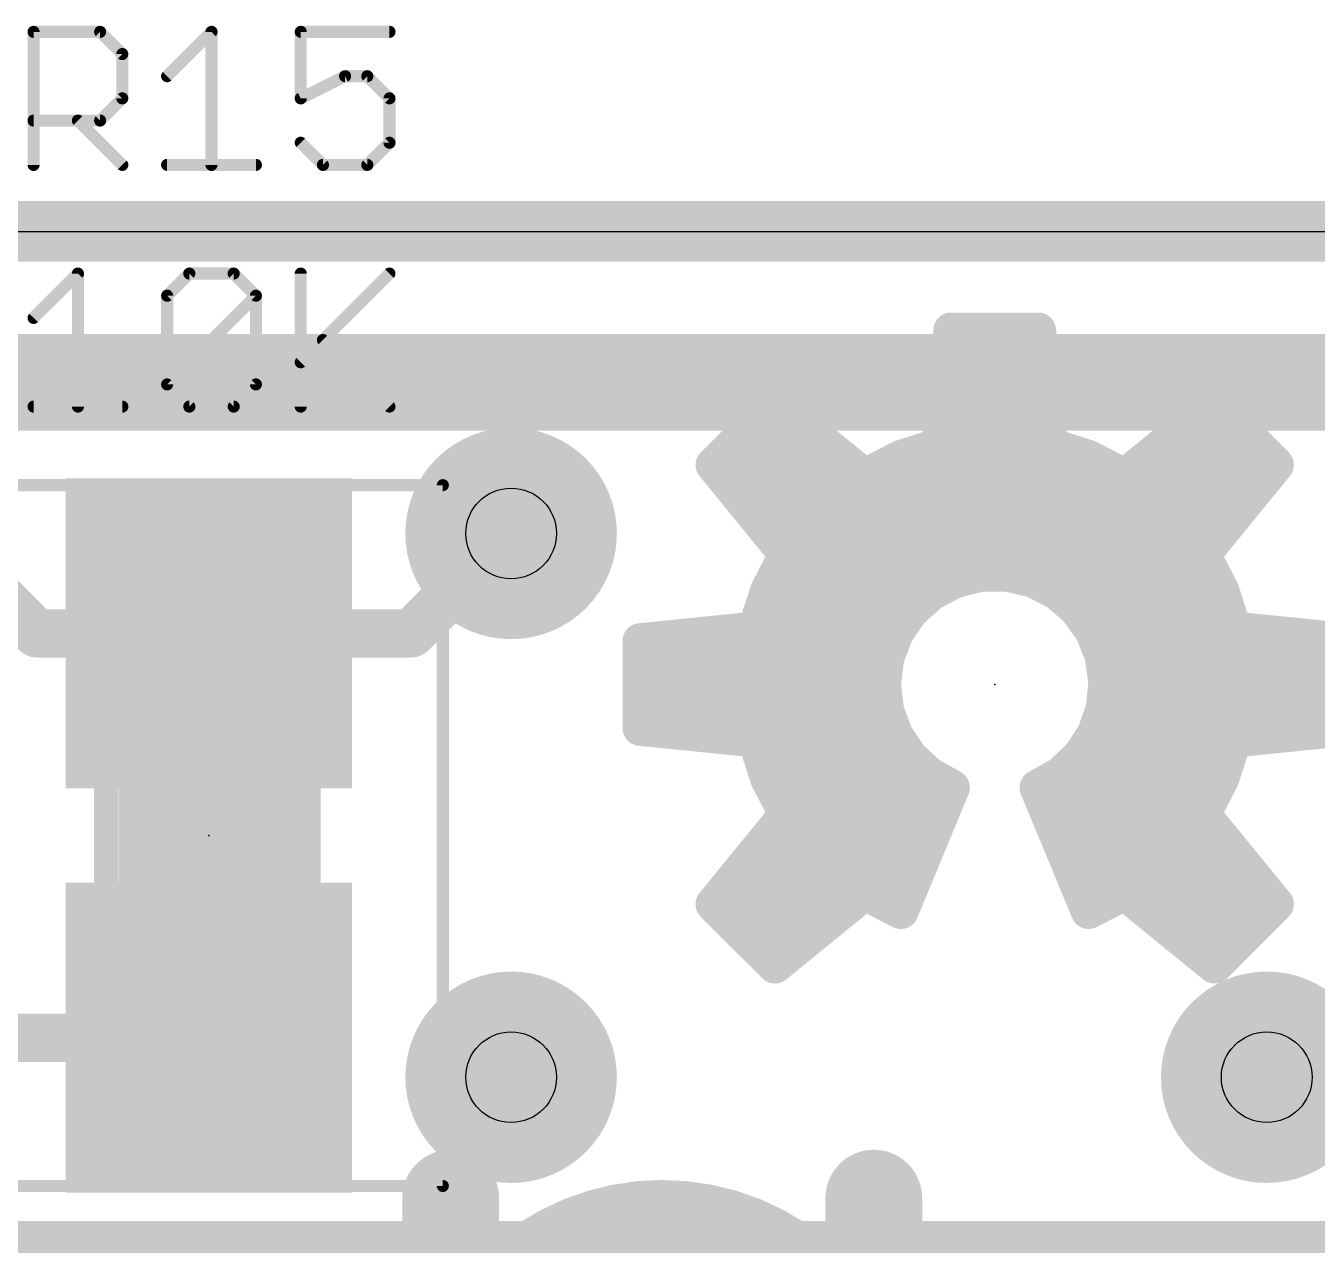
# Model space of a CAD drawing. Extents: x -25 to 82, y -12 to 21.
# Drawn here: x 24 to 29.42, y 16.06 to 21.18 of the extents above; entities that cross this region are included whole.
import ezdxf

# ---------------------------------------------------------------- set-up
doc = ezdxf.new("R2010")
doc.units = 0
for name, color, linetype in [('1', 12, 'CONTINUOUS'), ('16', 132, 'CONTINUOUS'), ('18', 110, 'CONTINUOUS'), ('20', 53, 'CONTINUOUS'), ('21', 53, 'CONTINUOUS'), ('23', 53, 'CONTINUOUS'), ('25', 253, 'CONTINUOUS'), ('27', 253, 'CONTINUOUS'), ('29', 253, 'CONTINUOUS'), ('31', 253, 'CONTINUOUS'), ('35', 253, 'CONTINUOUS'), ('39', 12, 'CONTINUOUS'), ('44', 253, 'CONTINUOUS'), ('51', 53, 'CONTINUOUS')]:
    doc.layers.add(name, color=color, linetype=linetype)

# ---------------------------------------------------------------- blocks, each defined once
blk = doc.blocks.new('RECT')
blk.add_solid([(-0.5, -0.5), (0.5, -0.5), (-0.5, 0.5), (0.5, 0.5)])
blk = doc.blocks.new('ROUNDV')
at = {"const_width": 0.5}
blk.add_lwpolyline([(0, -0.25, 1), (0, 0.25, 1), (0, -0.25)], format="xyb", dxfattribs=at)

msp = doc.modelspace()

# ---------------------------------------------------------------- linework, layer by layer
at = {"layer": '1'}
for points, const_width in [([(0, 20.32), (48.26, 20.32)], 0.254), ([(24.042, 18.63), (23.495, 19.177)], 0.2032), ([(25.615, 18.63), (26.035, 19.05)], 0.2032), ([(24.765, 18.63), (24.042, 18.63)], 0.2032), ([(24.765, 18.63), (25.615, 18.63)], 0.2032), ([(24.765, 16.93), (23.71, 16.93)], 0.2032), ([(25.781, 13.208), (25.781, 16.256)], 0.4064), ([(27.559, 13.208), (27.559, 16.256)], 0.4064), ([(26.67, 13.081), (26.67, 15.24)], 2.1844)]:
    msp.add_lwpolyline(points, dxfattribs=dict(at, const_width=const_width))
for points, const_width in [([(26.0709, 19.0141, 1), (25.9991, 19.0859)], 0.1016), ([(24.042, 18.6808, 1), (24.042, 18.5792)], 0.1016), ([(24.765, 18.6808, 1), (24.765, 18.5792)], 0.1016), ([(24.765, 18.5792, 1), (24.765, 18.6808)], 0.1016), ([(25.615, 18.5792, 1), (25.615, 18.6808)], 0.1016), ([(24.0061, 18.5941, 1), (24.0779, 18.6659)], 0.1016), ([(25.5791, 18.6659, 1), (25.6509, 18.5941)], 0.1016), ([(24.765, 16.8792, 1), (24.765, 16.9808)], 0.1016), ([(25.8826, 16.256, 1), (25.6794, 16.256)], 0.2032), ([(27.6606, 16.256, 1), (27.4574, 16.256)], 0.2032), ([(27.2161, 15.24, 1), (26.1239, 15.24)], 1.0922)]:
    msp.add_lwpolyline(points, format="xyb", dxfattribs=dict(at, const_width=const_width))
at = {"layer": '16'}
for points, const_width in [([(0, 20.32), (48.26, 20.32)], 0.254), ([(26.035, 19.685), (2.54, 19.685)], 0.4064), ([(26.035, 19.685), (38.354, 19.685)], 0.4064), ([(26.035, 19.05), (26.035, 19.685)], 0.2032)]:
    msp.add_lwpolyline(points, dxfattribs=dict(at, const_width=const_width))
for points, const_width in [([(26.035, 19.7866, 1), (26.035, 19.5834)], 0.2032), ([(26.035, 19.5834, 1), (26.035, 19.7866)], 0.2032), ([(26.0858, 19.685, 1), (25.9842, 19.685)], 0.1016), ([(25.9842, 19.05, 1), (26.0858, 19.05)], 0.1016)]:
    msp.add_lwpolyline(points, format="xyb", dxfattribs=dict(at, const_width=const_width))
at = {"layer": '20'}
msp.add_line((0, 20.32), (48.26, 20.32), dxfattribs=at)
at = {"layer": '21'}
for points, const_width in [([(48.26, 20.32), (0, 20.32)], 0.254), ([(27.8842, 19.9038), (27.835, 19.4199)], 0.15), ([(28.2498, 19.9038), (27.8842, 19.9038)], 0.15), ([(28.299, 19.4199), (28.2498, 19.9038)], 0.15), ([(27.8736, 19.8), (28.2604, 19.8)], 0.15), ([(27.8584, 19.65), (28.2756, 19.65)], 0.15), ([(27.1435, 19.597), (26.885, 19.3385)], 0.15), ([(27.5205, 19.2896), (27.1435, 19.597)], 0.15), ([(28.9905, 19.597), (28.6135, 19.2896)], 0.15), ([(29.249, 19.3385), (28.9905, 19.597)], 0.15), ([(27.0465, 19.5), (27.2625, 19.5)], 0.15), ([(27.8431, 19.5), (28.2909, 19.5)], 0.15), ([(28.8715, 19.5), (29.0875, 19.5)], 0.15), ([(27.835, 19.4199), (27.6723, 19.3678)], 0.15), ([(28.4617, 19.3678), (28.299, 19.4199)], 0.15), ([(27.6723, 19.3678), (27.5205, 19.2896)], 0.15), ([(28.6135, 19.2896), (28.4617, 19.3678)], 0.15), ([(26.885, 19.3385), (27.1924, 18.9615)], 0.15), ([(26.8965, 19.35), (27.4464, 19.35)], 0.15), ([(27.6378, 19.35), (28.4962, 19.35)], 0.15), ([(28.6876, 19.35), (29.2375, 19.35)], 0.15), ([(28.9416, 18.9615), (29.249, 19.3385)], 0.15), ([(26.9979, 19.2), (29.1361, 19.2)], 0.15), ([(27.1202, 19.05), (29.0138, 19.05)], 0.15), ([(27.1924, 18.9615), (27.1142, 18.8097)], 0.15), ([(29.0198, 18.8097), (28.9416, 18.9615)], 0.15), ([(27.1607, 18.9), (28.9733, 18.9)], 0.15), ([(27.8971, 18.8518), (28.0058, 18.8796)], 0.15), ([(28.0058, 18.8796), (28.118, 18.8808)], 0.15), ([(28.118, 18.8808), (28.2272, 18.8554)], 0.15), ([(27.1142, 18.8097), (27.0621, 18.647)], 0.15), ([(27.7981, 18.7989), (27.8971, 18.8518)], 0.15), ([(28.2272, 18.8554), (28.3273, 18.8046)], 0.15), ([(29.0719, 18.647), (29.0198, 18.8097)], 0.15), ([(27.7146, 18.724), (27.7981, 18.7989)], 0.15), ([(28.3273, 18.8046), (28.4125, 18.7316)], 0.15), ([(27.0951, 18.75), (27.7436, 18.75)], 0.15), ([(27.6512, 18.6314), (27.7146, 18.724)], 0.15), ([(28.391, 18.75), (29.0389, 18.75)], 0.15), ([(28.4125, 18.7316), (28.4779, 18.6404)], 0.15), ([(27.0621, 18.647), (26.5782, 18.5978)], 0.15), ([(29.5558, 18.5978), (29.0719, 18.647)], 0.15), ([(26.5782, 18.5978), (26.5782, 18.2322)], 0.15), ([(26.5998, 18.6), (27.6394, 18.6)], 0.15), ([(27.6117, 18.5264), (27.6512, 18.6314)], 0.15), ([(28.4779, 18.6404), (28.5197, 18.5363)], 0.15), ([(28.4941, 18.6), (29.5342, 18.6)], 0.15), ([(27.5982, 18.415), (27.6117, 18.5264)], 0.15), ([(28.5197, 18.5363), (28.5355, 18.4252)], 0.15), ([(26.5782, 18.45), (27.6024, 18.45)], 0.15), ([(28.532, 18.45), (29.5558, 18.45)], 0.15), ([(27.6111, 18.3056), (27.5982, 18.415)], 0.15), ([(28.5355, 18.4252), (28.5246, 18.3135)], 0.15), ([(26.5782, 18.3), (27.6132, 18.3)], 0.15), ([(27.6493, 18.2022), (27.6111, 18.3056)], 0.15), ([(28.5246, 18.3135), (28.4873, 18.2077)], 0.15), ([(28.5198, 18.3), (29.5558, 18.3)], 0.15), ([(26.5782, 18.2322), (27.0621, 18.183)], 0.15), ([(29.0719, 18.183), (29.5558, 18.2322)], 0.15), ([(27.0621, 18.183), (27.1142, 18.0203)], 0.15), ([(27.7105, 18.1105), (27.6493, 18.2022)], 0.15), ([(28.4873, 18.2077), (28.426, 18.1137)], 0.15), ([(29.0198, 18.0203), (29.0719, 18.183)], 0.15), ([(27.0727, 18.15), (27.6841, 18.15)], 0.15), ([(27.7914, 18.0357), (27.7105, 18.1105)], 0.15), ([(28.426, 18.1137), (28.3442, 18.037)], 0.15), ([(28.4497, 18.15), (29.0613, 18.15)], 0.15), ([(27.1142, 18.0203), (27.1924, 17.8685)], 0.15), ([(27.1247, 18), (27.8553, 18)], 0.15), ([(27.8876, 17.9819), (27.7914, 18.0357)], 0.15), ([(28.3442, 18.037), (28.2464, 17.9819)], 0.15), ([(28.2785, 18), (29.0093, 18)], 0.15), ([(28.9416, 17.8685), (29.0198, 18.0203)], 0.15), ([(27.6723, 17.4622), (27.8876, 17.9819)], 0.15), ([(28.2464, 17.9819), (28.4617, 17.4622)], 0.15), ([(27.1924, 17.8685), (26.885, 17.4915)], 0.15), ([(27.1773, 17.85), (27.833, 17.85)], 0.15), ([(28.301, 17.85), (28.9567, 17.85)], 0.15), ([(29.249, 17.4915), (28.9416, 17.8685)], 0.15), ([(27.055, 17.7), (27.7708, 17.7)], 0.15), ([(28.3632, 17.7), (29.079, 17.7)], 0.15), ([(26.9327, 17.55), (27.7087, 17.55)], 0.15), ([(27.1435, 17.233), (27.5205, 17.5404)], 0.15), ([(27.5205, 17.5404), (27.6723, 17.4622)], 0.15), ([(28.4253, 17.55), (29.2013, 17.55)], 0.15), ([(28.4617, 17.4622), (28.6135, 17.5404)], 0.15), ([(28.6135, 17.5404), (28.9905, 17.233)], 0.15), ([(26.885, 17.4915), (27.1435, 17.233)], 0.15), ([(28.9905, 17.233), (29.249, 17.4915)], 0.15), ([(26.9765, 17.4), (27.3483, 17.4)], 0.15), ([(28.7857, 17.4), (29.1575, 17.4)], 0.15), ([(27.1265, 17.25), (27.1643, 17.25)], 0.15), ([(28.9697, 17.25), (29.0075, 17.25)], 0.15)]:
    msp.add_lwpolyline(points, dxfattribs=dict(at, const_width=const_width))
at = {"layer": '21', "const_width": 0.075}
for points in [[(27.8842, 19.9413, 1), (27.8842, 19.8663)], [(27.9215, 19.9, 1), (27.8469, 19.9076)], [(28.2871, 19.9076, 1), (28.2125, 19.9)], [(28.2498, 19.8663, 1), (28.2498, 19.9413)], [(27.8736, 19.8375, 1), (27.8736, 19.7625)], [(28.2604, 19.7625, 1), (28.2604, 19.8375)], [(27.8584, 19.6875, 1), (27.8584, 19.6125)], [(28.2756, 19.6125, 1), (28.2756, 19.6875)], [(27.1672, 19.6261, 1), (27.1198, 19.5679)], [(27.17, 19.5705, 1), (27.117, 19.6235)], [(29.017, 19.6235, 1), (28.964, 19.5705)], [(29.0142, 19.5679, 1), (28.9668, 19.6261)], [(27.0465, 19.5375, 1), (27.0465, 19.4625)], [(27.2625, 19.4625, 1), (27.2625, 19.5375)], [(27.8431, 19.5375, 1), (27.8431, 19.4625)], [(28.2909, 19.4625, 1), (28.2909, 19.5375)], [(28.8715, 19.5375, 1), (28.8715, 19.4625)], [(29.0875, 19.4625, 1), (29.0875, 19.5375)], [(27.8464, 19.3842, 1), (27.8236, 19.4556)], [(28.3104, 19.4556, 1), (28.2876, 19.3842)], [(27.6609, 19.4035, 1), (27.6838, 19.3321)], [(27.6895, 19.3345, 1), (27.6552, 19.4012)], [(27.7977, 19.4237, 1), (27.8723, 19.4161)], [(28.2617, 19.4161, 1), (28.3363, 19.4237)], [(28.4788, 19.4012, 1), (28.4445, 19.3345)], [(28.4502, 19.3321, 1), (28.4731, 19.4035)], [(26.9141, 19.3622, 1), (26.8559, 19.3148)], [(26.8585, 19.365, 1), (26.9115, 19.312)], [(26.8965, 19.3875, 1), (26.8965, 19.3125)], [(27.4464, 19.3125, 1), (27.4464, 19.3875)], [(27.6378, 19.3875, 1), (27.6378, 19.3125)], [(28.4962, 19.3125, 1), (28.4962, 19.3875)], [(28.6876, 19.3875, 1), (28.6876, 19.3125)], [(29.2781, 19.3148, 1), (29.2199, 19.3622)], [(29.2225, 19.312, 1), (29.2755, 19.365)], [(29.2375, 19.3125, 1), (29.2375, 19.3875)], [(27.5033, 19.3229, 1), (27.5377, 19.2563)], [(27.4968, 19.2605, 1), (27.5442, 19.3187)], [(28.5898, 19.3187, 1), (28.6372, 19.2605)], [(28.5963, 19.2563, 1), (28.6307, 19.3229)], [(26.9979, 19.2375, 1), (26.9979, 19.1625)], [(29.1361, 19.1625, 1), (29.1361, 19.2375)], [(27.1202, 19.0875, 1), (27.1202, 19.0125)], [(29.0138, 19.0125, 1), (29.0138, 19.0875)], [(27.2257, 18.9443, 1), (27.1591, 18.9787)], [(27.1633, 18.9378, 1), (27.2215, 18.9852)], [(28.9749, 18.9787, 1), (28.9083, 18.9443)], [(28.9125, 18.9852, 1), (28.9707, 18.9378)], [(27.1607, 18.9375, 1), (27.1607, 18.8625)], [(28.0054, 18.9171, 1), (28.0062, 18.8421)], [(28.0151, 18.8433, 1), (27.9965, 18.9159)], [(28.1265, 18.9174, 1), (28.1095, 18.8443)], [(28.1184, 18.8433, 1), (28.1176, 18.9183)], [(28.9733, 18.8625, 1), (28.9733, 18.9375)], [(27.1499, 18.7982, 1), (27.0785, 18.8211)], [(27.8878, 18.8881, 1), (27.9064, 18.8154)], [(27.9148, 18.8187, 1), (27.8794, 18.8848)], [(28.2442, 18.8888, 1), (28.2103, 18.8219)], [(28.2187, 18.8188, 1), (28.2358, 18.8919)], [(29.0555, 18.8211, 1), (28.9841, 18.7982)], [(27.0808, 18.8268, 1), (27.1475, 18.7925)], [(27.7804, 18.832, 1), (27.8158, 18.7658)], [(27.8231, 18.771, 1), (27.7731, 18.8268)], [(28.3517, 18.8331, 1), (28.3029, 18.7762)], [(28.3104, 18.7712, 1), (28.3443, 18.8381)], [(28.9865, 18.7925, 1), (29.0532, 18.8268)], [(27.0951, 18.7875, 1), (27.0951, 18.7125)], [(27.6895, 18.7519, 1), (27.7396, 18.6961)], [(27.7455, 18.7028, 1), (27.6836, 18.7452)], [(27.7436, 18.7125, 1), (27.7436, 18.7875)], [(28.391, 18.7875, 1), (28.391, 18.7125)], [(28.443, 18.7534, 1), (28.382, 18.7097)], [(28.3881, 18.7031, 1), (28.4369, 18.76)], [(29.0389, 18.7125, 1), (29.0389, 18.7875)], [(27.0659, 18.6097, 1), (27.0583, 18.6843)], [(29.0757, 18.6843, 1), (29.0681, 18.6097)], [(26.6157, 18.5978, 1), (26.5407, 18.5978)], [(26.5744, 18.6351, 1), (26.582, 18.5605)], [(26.5998, 18.6375, 1), (26.5998, 18.5625)], [(27.0264, 18.6584, 1), (27.0978, 18.6356)], [(27.6202, 18.6526, 1), (27.6821, 18.6102)], [(27.6863, 18.6182, 1), (27.6161, 18.6446)], [(27.6394, 18.5625, 1), (27.6394, 18.6375)], [(28.5126, 18.6544, 1), (28.4431, 18.6264)], [(28.4474, 18.6185, 1), (28.5083, 18.6622)], [(28.4941, 18.6375, 1), (28.4941, 18.5625)], [(29.0362, 18.6356, 1), (29.1076, 18.6584)], [(27.5766, 18.5396, 1), (27.6467, 18.5132)], [(27.6489, 18.5219, 1), (27.5744, 18.5309)], [(28.5568, 18.5416, 1), (28.4825, 18.531)], [(28.4849, 18.5223, 1), (28.5545, 18.5502)], [(26.5782, 18.4875, 1), (26.5782, 18.4125)], [(27.6024, 18.4125, 1), (27.6024, 18.4875)], [(28.532, 18.4875, 1), (28.532, 18.4125)], [(27.6354, 18.4194, 1), (27.561, 18.4106)], [(27.561, 18.4195, 1), (27.6354, 18.4105)], [(28.5729, 18.4215, 1), (28.4982, 18.4288)], [(28.4984, 18.4199, 1), (28.5727, 18.4305)], [(26.5782, 18.3375, 1), (26.5782, 18.2625)], [(27.6463, 18.3185, 1), (27.576, 18.2926)], [(27.5739, 18.3012, 1), (27.6484, 18.31)], [(27.6132, 18.2625, 1), (27.6132, 18.3375)], [(28.5198, 18.3375, 1), (28.5198, 18.2625)], [(28.4872, 18.3172, 1), (28.5619, 18.3098)], [(28.5599, 18.3011, 1), (28.4892, 18.326)], [(26.582, 18.2695, 1), (26.5744, 18.1949)], [(26.5407, 18.2322, 1), (26.6157, 18.2322)], [(27.0978, 18.1944, 1), (27.0264, 18.1716)], [(27.0583, 18.1457, 1), (27.0659, 18.2203)], [(27.6805, 18.223, 1), (27.6181, 18.1813)], [(27.6141, 18.1892, 1), (27.6845, 18.2151)], [(28.452, 18.2201, 1), (28.5227, 18.1952)], [(28.5188, 18.1872, 1), (28.4559, 18.2281)], [(29.0681, 18.2203, 1), (29.0757, 18.1457)], [(29.1076, 18.1716, 1), (29.0362, 18.1944)], [(27.0727, 18.1875, 1), (27.0727, 18.1125)], [(27.736, 18.1381, 1), (27.6851, 18.083)], [(27.6841, 18.1125, 1), (27.6841, 18.1875)], [(28.4517, 18.0863, 1), (28.4004, 18.141)], [(28.4497, 18.1875, 1), (28.4497, 18.1125)], [(29.0613, 18.1125, 1), (29.0613, 18.1875)], [(27.6793, 18.0897, 1), (27.7417, 18.1314)], [(28.3946, 18.1342, 1), (28.4575, 18.0932)], [(27.1475, 18.0375, 1), (27.0808, 18.0032)], [(27.0785, 18.0089, 1), (27.1499, 18.0318)], [(27.1247, 18.0375, 1), (27.1247, 17.9625)], [(27.8098, 18.0685, 1), (27.7731, 18.003)], [(27.766, 18.0082, 1), (27.8169, 18.0633)], [(27.8553, 17.9625, 1), (27.8553, 18.0375)], [(28.2785, 18.0375, 1), (28.2785, 17.9625)], [(28.3185, 18.0643, 1), (28.3698, 18.0096)], [(28.3626, 18.0043, 1), (28.3258, 18.0696)], [(28.9841, 18.0318, 1), (29.0555, 18.0089)], [(29.0532, 18.0032, 1), (28.9865, 18.0375)], [(29.0093, 17.9625, 1), (29.0093, 18.0375)], [(27.9222, 17.9675, 1), (27.853, 17.9963)], [(27.8693, 17.9492, 1), (27.9059, 18.0146)], [(28.281, 17.9963, 1), (28.2118, 17.9675)], [(28.228, 18.0146, 1), (28.2648, 17.9492)], [(27.1773, 17.8875, 1), (27.1773, 17.8125)], [(27.1591, 17.8513, 1), (27.2257, 17.8857)], [(27.2215, 17.8448, 1), (27.1633, 17.8922)], [(27.833, 17.8125, 1), (27.833, 17.8875)], [(28.301, 17.8875, 1), (28.301, 17.8125)], [(28.9707, 17.8922, 1), (28.9125, 17.8448)], [(28.9083, 17.8857, 1), (28.9749, 17.8513)], [(28.9567, 17.8125, 1), (28.9567, 17.8875)], [(27.055, 17.7375, 1), (27.055, 17.6625)], [(27.7708, 17.6625, 1), (27.7708, 17.7375)], [(28.3632, 17.7375, 1), (28.3632, 17.6625)], [(29.079, 17.6625, 1), (29.079, 17.7375)], [(26.9327, 17.5875, 1), (26.9327, 17.5125)], [(27.5377, 17.5737, 1), (27.5033, 17.5071)], [(27.5442, 17.5113, 1), (27.4968, 17.5695)], [(27.7087, 17.5125, 1), (27.7087, 17.5875)], [(28.4253, 17.5875, 1), (28.4253, 17.5125)], [(28.6372, 17.5695, 1), (28.5898, 17.5113)], [(28.6307, 17.5071, 1), (28.5963, 17.5737)], [(29.2013, 17.5125, 1), (29.2013, 17.5875)], [(26.9115, 17.518, 1), (26.8585, 17.465)], [(26.8559, 17.5152, 1), (26.9141, 17.4678)], [(27.6551, 17.4289, 1), (27.6895, 17.4955)], [(28.4445, 17.4955, 1), (28.4789, 17.4289)], [(29.2199, 17.4678, 1), (29.2781, 17.5152)], [(29.2755, 17.465, 1), (29.2225, 17.518)], [(26.9765, 17.4375, 1), (26.9765, 17.3625)], [(27.3483, 17.3625, 1), (27.3483, 17.4375)], [(27.6377, 17.4766, 1), (27.7069, 17.4478)], [(28.4271, 17.4478, 1), (28.4963, 17.4766)], [(28.7857, 17.4375, 1), (28.7857, 17.3625)], [(29.1575, 17.3625, 1), (29.1575, 17.4375)], [(27.1265, 17.2875, 1), (27.1265, 17.2125)], [(27.1643, 17.2125, 1), (27.1643, 17.2875)], [(28.9697, 17.2875, 1), (28.9697, 17.2125)], [(29.0075, 17.2125, 1), (29.0075, 17.2875)], [(27.1198, 17.2621, 1), (27.1672, 17.2039)], [(27.117, 17.2065, 1), (27.17, 17.2595)], [(28.964, 17.2595, 1), (29.017, 17.2065)], [(28.9668, 17.2039, 1), (29.0142, 17.2621)]]:
    msp.add_lwpolyline(points, format="xyb", dxfattribs=at)
at = {"layer": '23'}
for p in [(28.067, 18.415), (24.765, 17.78)]:
    msp.add_point(p, dxfattribs=at)
at = {"layer": '25', "const_width": 0.0508}
for points in [[(24.0284, 20.5994), (24.0284, 21.1587)], [(24.0284, 21.1587), (24.308, 21.1587)], [(24.308, 21.1587), (24.4013, 21.0655)], [(24.5897, 20.9723), (24.7761, 21.1587)], [(24.7761, 21.1587), (24.7761, 20.5994)], [(25.5239, 21.1587), (25.151, 21.1587)], [(25.151, 21.1587), (25.151, 20.879)], [(24.4013, 21.0655), (24.4013, 20.879)], [(25.151, 20.879), (25.3374, 20.9723)], [(25.3374, 20.9723), (25.4307, 20.9723)], [(25.4307, 20.9723), (25.5239, 20.879)], [(24.4013, 20.879), (24.308, 20.7858)], [(25.5239, 20.879), (25.5239, 20.6926)], [(24.308, 20.7858), (24.0284, 20.7858)], [(24.2148, 20.7858), (24.4013, 20.5994)], [(25.2442, 20.5994), (25.151, 20.6926)], [(25.5239, 20.6926), (25.4307, 20.5994)], [(24.5897, 20.5994), (24.9626, 20.5994)], [(25.4307, 20.5994), (25.2442, 20.5994)]]:
    msp.add_lwpolyline(points, dxfattribs=at)
at = {"layer": '25', "const_width": 0.0254}
for points in [[(24.0411, 21.1587, 1), (24.0157, 21.1587)], [(24.0284, 21.1714, 1), (24.0284, 21.146)], [(24.317, 21.1677, 1), (24.2991, 21.1497)], [(24.308, 21.146, 1), (24.308, 21.1714)], [(24.7888, 21.1587, 1), (24.7634, 21.1587)], [(24.7851, 21.1497, 1), (24.7672, 21.1677)], [(25.151, 21.1714, 1), (25.151, 21.146)], [(25.1637, 21.1587, 1), (25.1383, 21.1587)], [(25.5239, 21.146, 1), (25.5239, 21.1714)], [(24.4139, 21.0655, 1), (24.3886, 21.0655)], [(24.3923, 21.0565, 1), (24.4102, 21.0744)], [(24.5807, 20.9812, 1), (24.5987, 20.9633)], [(25.3374, 20.985, 1), (25.3374, 20.9596)], [(25.3431, 20.9609, 1), (25.3318, 20.9836)], [(25.4396, 20.9812, 1), (25.4217, 20.9633)], [(25.4307, 20.9596, 1), (25.4307, 20.985)], [(24.3886, 20.879, 1), (24.4139, 20.879)], [(24.4102, 20.8701, 1), (24.3923, 20.888)], [(25.1453, 20.8904, 1), (25.1567, 20.8677)], [(25.1383, 20.879, 1), (25.1637, 20.879)], [(25.5366, 20.879, 1), (25.5112, 20.879)], [(25.5149, 20.8701, 1), (25.5328, 20.888)], [(24.0284, 20.7985, 1), (24.0284, 20.7731)], [(24.2238, 20.7948, 1), (24.2058, 20.7768)], [(24.2991, 20.7948, 1), (24.317, 20.7768)], [(24.308, 20.7731, 1), (24.308, 20.7985)], [(25.16, 20.7016, 1), (25.142, 20.6836)], [(25.5112, 20.6926, 1), (25.5366, 20.6926)], [(25.5328, 20.6836, 1), (25.5149, 20.7016)], [(24.3923, 20.5904, 1), (24.4102, 20.6084)], [(24.5897, 20.6121, 1), (24.5897, 20.5867)], [(24.9626, 20.5867, 1), (24.9626, 20.6121)], [(25.2442, 20.6121, 1), (25.2442, 20.5867)], [(25.2353, 20.5904, 1), (25.2532, 20.6084)], [(25.4217, 20.6084, 1), (25.4396, 20.5904)], [(25.4307, 20.5867, 1), (25.4307, 20.6121)], [(24.0157, 20.5994, 1), (24.0411, 20.5994)], [(24.7634, 20.5994, 1), (24.7888, 20.5994)]]:
    msp.add_lwpolyline(points, format="xyb", dxfattribs=at)
at = {"layer": '27', "const_width": 0.0508}
for points in [[(24.0284, 19.9563), (24.2148, 20.1427)], [(24.2148, 20.1427), (24.2148, 19.5834)], [(24.5897, 20.0495), (24.6829, 20.1427)], [(24.6829, 20.1427), (24.8693, 20.1427)], [(24.8693, 20.1427), (24.9626, 20.0495)], [(25.151, 20.1427), (25.151, 19.5834)], [(25.151, 19.7698), (25.5239, 20.1427)], [(24.5897, 19.6766), (24.5897, 20.0495)], [(24.5897, 19.6766), (24.9626, 20.0495)], [(24.9626, 20.0495), (24.9626, 19.6766)], [(25.2442, 19.863), (25.5239, 19.5834)], [(24.6829, 19.5834), (24.5897, 19.6766)], [(24.9626, 19.6766), (24.8693, 19.5834)], [(24.0284, 19.5834), (24.4013, 19.5834)], [(24.8693, 19.5834), (24.6829, 19.5834)]]:
    msp.add_lwpolyline(points, dxfattribs=at)
at = {"layer": '27', "const_width": 0.0254}
for points in [[(24.2275, 20.1427, 1), (24.2021, 20.1427)], [(24.2238, 20.1337, 1), (24.2058, 20.1517)], [(24.6829, 20.1554, 1), (24.6829, 20.13)], [(24.6919, 20.1337, 1), (24.6739, 20.1517)], [(24.8783, 20.1517, 1), (24.8604, 20.1337)], [(24.8693, 20.13, 1), (24.8693, 20.1554)], [(25.1637, 20.1427, 1), (25.1383, 20.1427)], [(25.5328, 20.1337, 1), (25.5149, 20.1517)], [(24.6024, 20.0495, 1), (24.577, 20.0495)], [(24.5807, 20.0584, 1), (24.5987, 20.0405)], [(24.9753, 20.0495, 1), (24.9499, 20.0495)], [(24.9715, 20.0405, 1), (24.9536, 20.0584)], [(24.9536, 20.0405, 1), (24.9715, 20.0584)], [(24.0194, 19.9652, 1), (24.0374, 19.9473)], [(25.2532, 19.872, 1), (25.2353, 19.8541)], [(25.142, 19.7788, 1), (25.16, 19.7608)], [(24.5987, 19.6856, 1), (24.5807, 19.6676)], [(24.5807, 19.6856, 1), (24.5987, 19.6676)], [(24.9715, 19.6676, 1), (24.9536, 19.6856)], [(24.577, 19.6766, 1), (24.6024, 19.6766)], [(24.9499, 19.6766, 1), (24.9753, 19.6766)], [(24.0284, 19.5961, 1), (24.0284, 19.5707)], [(24.2021, 19.5834, 1), (24.2275, 19.5834)], [(24.4013, 19.5707, 1), (24.4013, 19.5961)], [(24.6829, 19.5961, 1), (24.6829, 19.5707)], [(24.6739, 19.5744, 1), (24.6919, 19.5924)], [(24.8604, 19.5924, 1), (24.8783, 19.5744)], [(24.8693, 19.5707, 1), (24.8693, 19.5961)], [(25.1383, 19.5834, 1), (25.1637, 19.5834)], [(25.5149, 19.5744, 1), (25.5328, 19.5924)]]:
    msp.add_lwpolyline(points, format="xyb", dxfattribs=at)
at = {"layer": '39'}
for points, const_width in [([(23.782, 19.253), (25.748, 19.253)], 0.0508), ([(25.748, 19.253), (25.748, 16.307)], 0.0508), ([(25.748, 16.307), (23.782, 16.307)], 0.0508), ([(18.775, 16.06), (34.565, 16.06)], 0.1998)]:
    msp.add_lwpolyline(points, dxfattribs=dict(at, const_width=const_width))
at = {"layer": '39', "const_width": 0.0254}
for points in [[(25.7607, 19.253, 1), (25.7353, 19.253)], [(25.748, 19.2403, 1), (25.748, 19.2657)], [(25.7353, 16.307, 1), (25.7607, 16.307)], [(25.748, 16.2943, 1), (25.748, 16.3197)]]:
    msp.add_lwpolyline(points, format="xyb", dxfattribs=at)
at = {"layer": '44'}
for centre in [(26.035, 19.05), (26.035, 16.764), (29.21, 16.764)]:
    msp.add_circle(centre, 0.1905, dxfattribs=at)
at = {"layer": '51', "const_width": 0.1016}
for points in [[(24.333, 17.424), (24.333, 18.136)], [(25.184, 17.424), (25.184, 18.136)]]:
    msp.add_lwpolyline(points, dxfattribs=at)
at = {"layer": '51', "const_width": 0.0508}
for points in [[(24.3584, 18.136, 1), (24.3076, 18.136)], [(25.2094, 18.136, 1), (25.1586, 18.136)], [(24.3076, 17.424, 1), (24.3584, 17.424)], [(25.1586, 17.424, 1), (25.2094, 17.424)]]:
    msp.add_lwpolyline(points, format="xyb", dxfattribs=at)

# ---------------------------------------------------------------- block references
at = {"layer": '1', "xscale": 1.1, "rotation": 90}
for p in [(24.765, 18.63), (24.765, 16.93)]:
    msp.add_blockref('RECT', p, dxfattribs=at)
at = {"layer": '18', "xscale": 0.889, "yscale": 0.889}
for p in [(26.035, 19.05), (26.035, 19.05), (26.035, 16.764), (26.035, 16.764), (29.21, 16.764), (29.21, 16.764)]:
    msp.add_blockref('ROUNDV', p, dxfattribs=at)
at = {"layer": '21', "xscale": 0.4572, "yscale": 0.762, "rotation": 90}
msp.add_blockref('RECT', (24.765, 17.78), dxfattribs=at)
at = {"layer": '29', "xscale": 1.3032, "yscale": 1.2032, "rotation": 90}
for p in [(24.765, 18.63), (24.765, 16.93)]:
    msp.add_blockref('RECT', p, dxfattribs=at)
at = {"layer": '31', "xscale": 1.1, "rotation": 90}
for p in [(24.765, 18.63), (24.765, 16.93)]:
    msp.add_blockref('RECT', p, dxfattribs=at)
at = {"layer": '35', "xscale": 0.3998, "yscale": 0.6, "rotation": 90}
msp.add_blockref('RECT', (24.765, 17.78), dxfattribs=at)
at = {"layer": '51', "xscale": 0.5001, "yscale": 0.95, "rotation": 90}
for p in [(24.7599, 18.3603), (24.7599, 17.1919)]:
    msp.add_blockref('RECT', p, dxfattribs=at)

doc.saveas('drawing.dxf')
